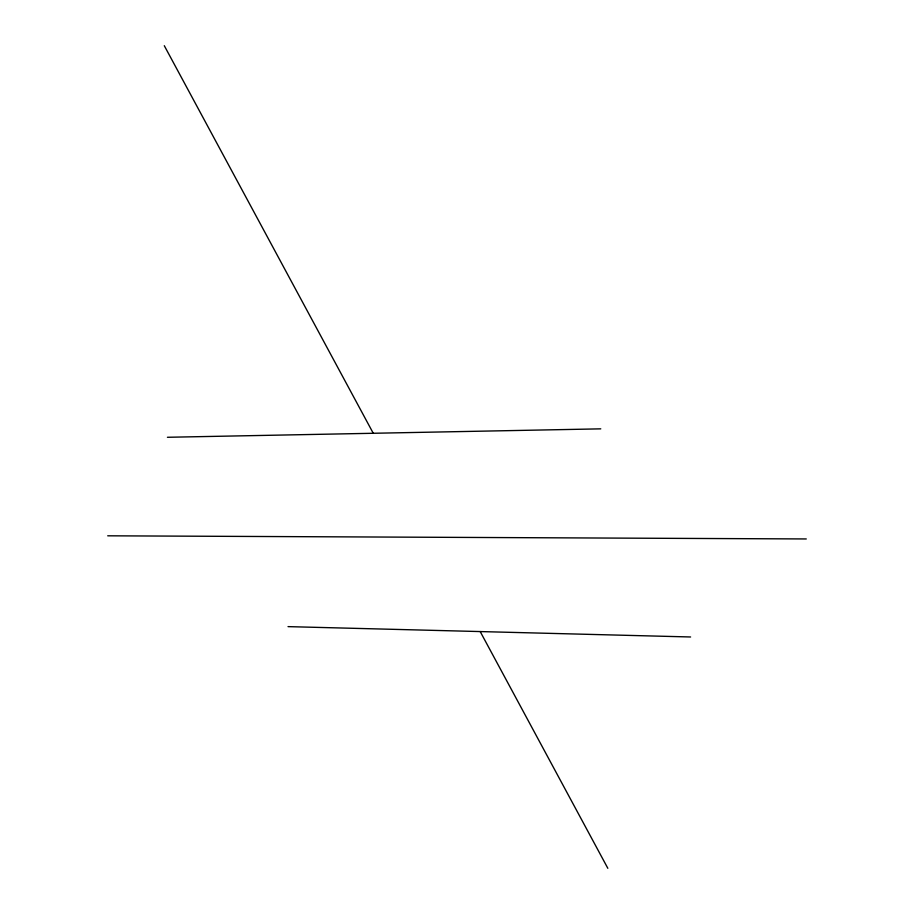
<?xml version="1.0" encoding="UTF-8"?>
<svg xmlns="http://www.w3.org/2000/svg" width="914" height="914" viewBox="0 0 914 914"><rect width="100%" height="100%" fill="white"/><g stroke="black" fill="none" stroke-linecap="round" stroke-linejoin="round"><path stroke-width="1.37" d="M167.422 437.28L600.772 428.849M107.715 535.81L806.285 538.952M288.024 626.627L690.596 636.978M164.292 45.7L373.266 433.282M480.193 631.563L607.833 868.3"/></g></svg>
